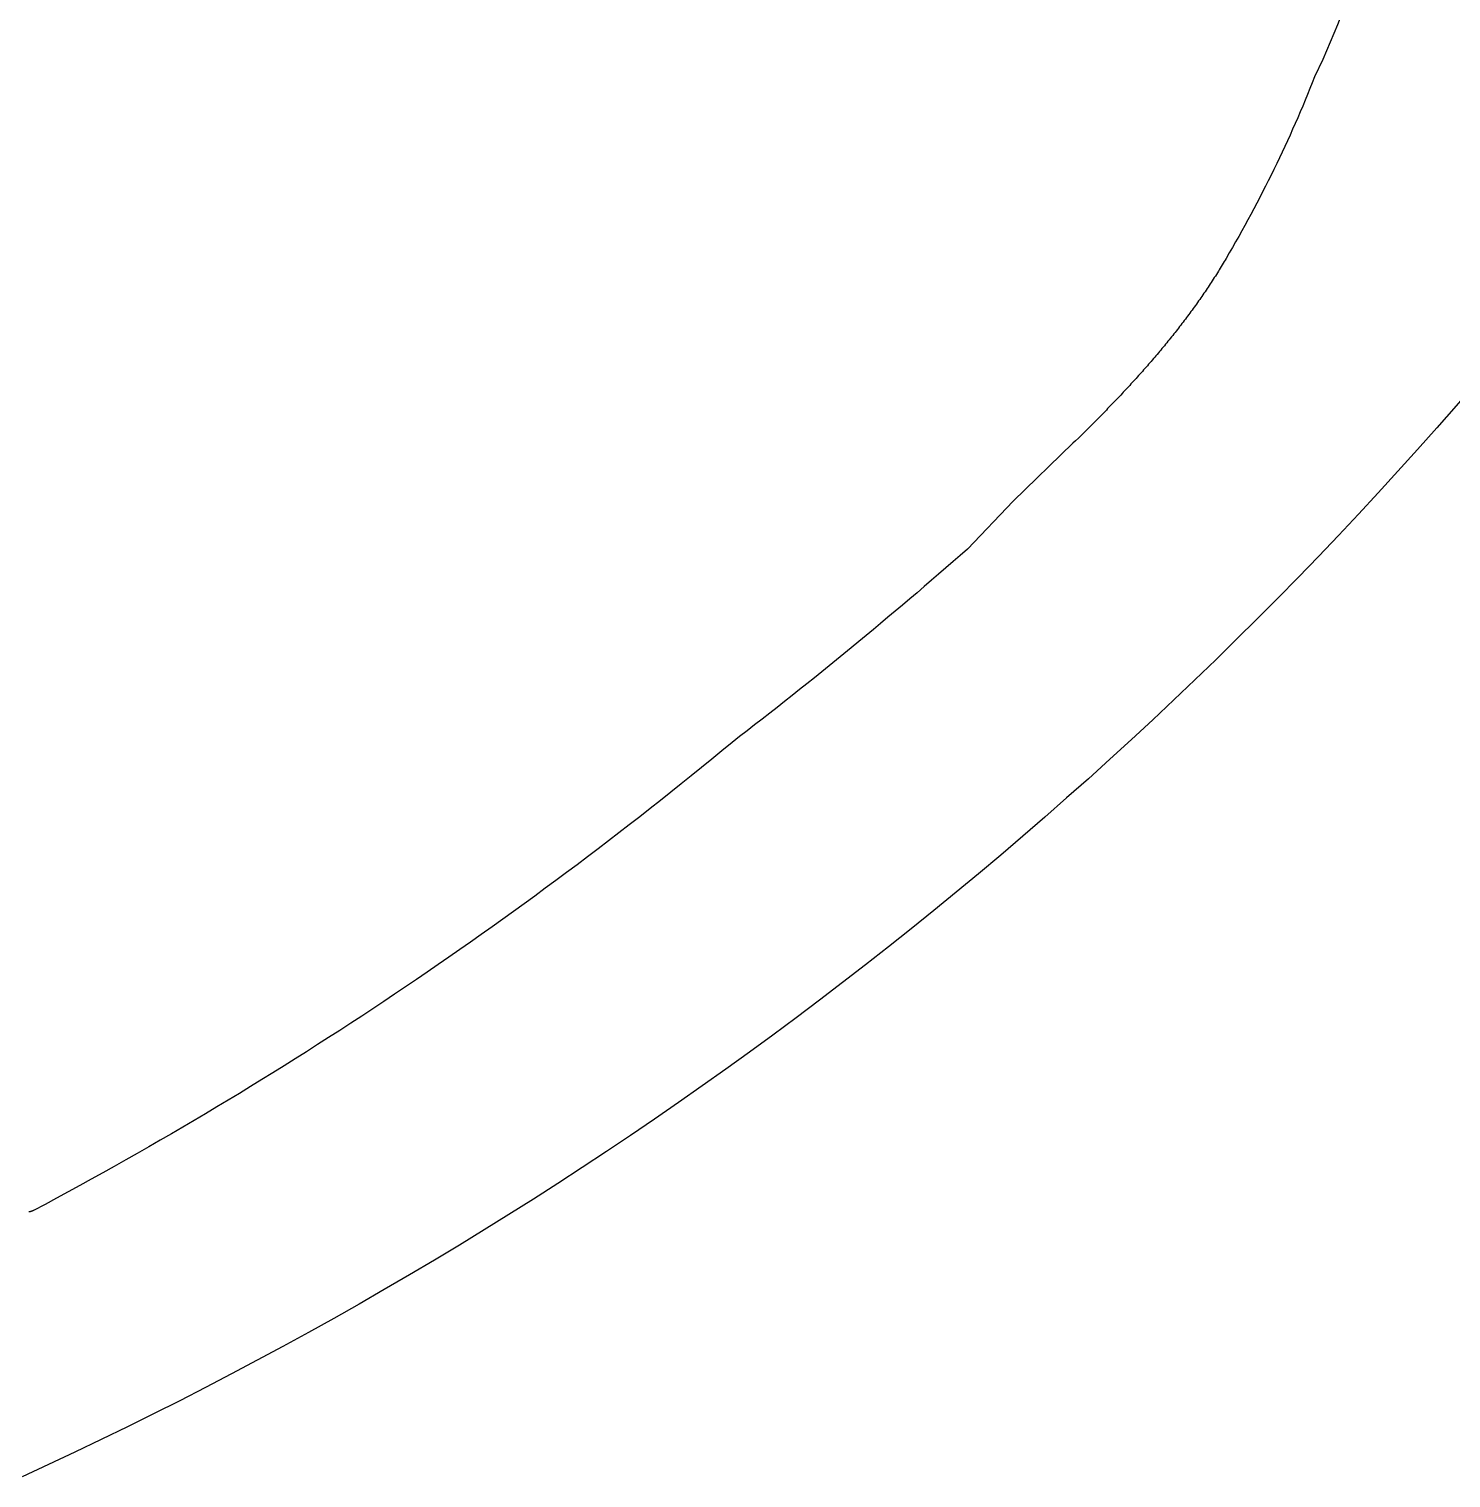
# Model space of a CAD drawing. Extents: x -388 to -35, y 578 to 1063.
# Drawn here: x -206.9 to -119.4, y 895.7 to 984.9 of the extents above; entities that cross this region are included whole.
import ezdxf

# ---------------------------------------------------------------- set-up
doc = ezdxf.new("R2010")
doc.units = 0
doc.layers.add('color#7d7d7dff', color=1, linetype='CONTINUOUS')

msp = doc.modelspace()

# ---------------------------------------------------------------- linework, layer by layer
at = {"layer": 'color#7d7d7dff'}
for points in [[(-150.427, 1044.256, -0.422511), (-127.797, 981.943, -0.038954), (-133.245, 970.769), (-133.304, 970.669), (-133.363, 970.57), (-133.422, 970.471), (-133.482, 970.372), (-133.542, 970.273), (-133.602, 970.174), (-133.663, 970.076), (-133.724, 969.978), (-133.785, 969.88), (-133.847, 969.782), (-133.909, 969.684), (-133.971, 969.587), (-134.033, 969.49), (-134.096, 969.393), (-134.159, 969.296), (-134.222, 969.2), (-134.286, 969.103), (-134.35, 969.007), (-134.414, 968.911), (-134.479, 968.815), (-134.543, 968.72), (-134.608, 968.624), (-134.674, 968.529), (-134.739, 968.434), (-134.805, 968.339), (-134.871, 968.245), (-134.938, 968.15), (-135.004, 968.056), (-135.071, 967.962), (-135.138, 967.868), (-135.206, 967.774), (-135.274, 967.681), (-135.342, 967.588), (-135.41, 967.494), (-135.478, 967.401), (-135.547, 967.309), (-135.616, 967.216), (-135.685, 967.124), (-135.755, 967.031), (-135.824, 966.939), (-135.894, 966.847), (-135.964, 966.756), (-136.035, 966.664), (-136.105, 966.573), (-136.176, 966.481), (-136.247, 966.39), (-136.319, 966.299), (-136.39, 966.209), (-136.462, 966.118), (-136.534, 966.028), (-136.606, 965.937), (-136.679, 965.847), (-136.751, 965.757), (-136.824, 965.667), (-136.897, 965.578), (-136.971, 965.488), (-137.044, 965.399), (-137.118, 965.31), (-137.192, 965.221), (-137.266, 965.132), (-137.34, 965.043), (-137.415, 964.955), (-137.489, 964.866), (-137.564, 964.778), (-137.639, 964.69), (-137.715, 964.602), (-137.79, 964.514), (-137.866, 964.427), (-137.942, 964.339), (-138.018, 964.252), (-138.094, 964.164), (-138.17, 964.077), (-138.247, 963.99), (-138.324, 963.903), (-138.401, 963.817), (-138.478, 963.73), (-138.555, 963.644), (-138.632, 963.558), (-138.71, 963.471), (-138.788, 963.385), (-138.866, 963.299), (-138.944, 963.214), (-139.022, 963.128), (-139.1, 963.043), (-139.179, 962.957), (-139.257, 962.872), (-139.336, 962.787), (-139.415, 962.702), (-139.494, 962.617), (-139.574, 962.532), (-139.653, 962.448), (-139.733, 962.363), (-139.812, 962.279), (-139.892, 962.194), (-139.972, 962.11), (-140.052, 962.026), (-140.133, 961.942), (-140.213, 961.858), (-140.293, 961.775), (-140.374, 961.691), (-140.455, 961.607), (-140.536, 961.524), (-140.616, 961.441), (-140.698, 961.358), (-140.779, 961.275), (-140.86, 961.192), (-141.023, 961.026), (-141.186, 960.861), (-141.35, 960.696), (-141.514, 960.532), (-141.679, 960.368), (-141.844, 960.204), (-142.009, 960.041), (-142.175, 959.878), (-142.341, 959.715), (-142.507, 959.553), (-142.673, 959.391), (-146.349, 955.822), (-149.172, 952.884, -0.016828), (-163.655, 940.988, -0.050763), (-206.656, 912.178), (-206.665, 912.173), (-206.675, 912.168), (-206.685, 912.163), (-206.695, 912.159), (-206.704, 912.154), (-206.714, 912.15), (-206.724, 912.146), (-206.734, 912.142), (-206.744, 912.139), (-206.754, 912.135), (-206.764, 912.132), (-206.774, 912.128), (-206.785, 912.125), (-206.795, 912.122), (-206.805, 912.12), (-206.815, 912.117), (-206.826, 912.115), (-206.836, 912.112), (-206.846, 912.11), (-206.857, 912.108), (-206.867, 912.107), (-206.878, 912.105), (-206.888, 912.103), (-206.899, 912.102), (-206.909, 912.101), (-206.92, 912.1), (-206.93, 912.099)], [(-116.746, 964.42, -0.110149), (-207.356, 895.799, -0.083023)]]:
    msp.add_lwpolyline(points, format="xyb", dxfattribs=at)

doc.saveas('drawing.dxf')
